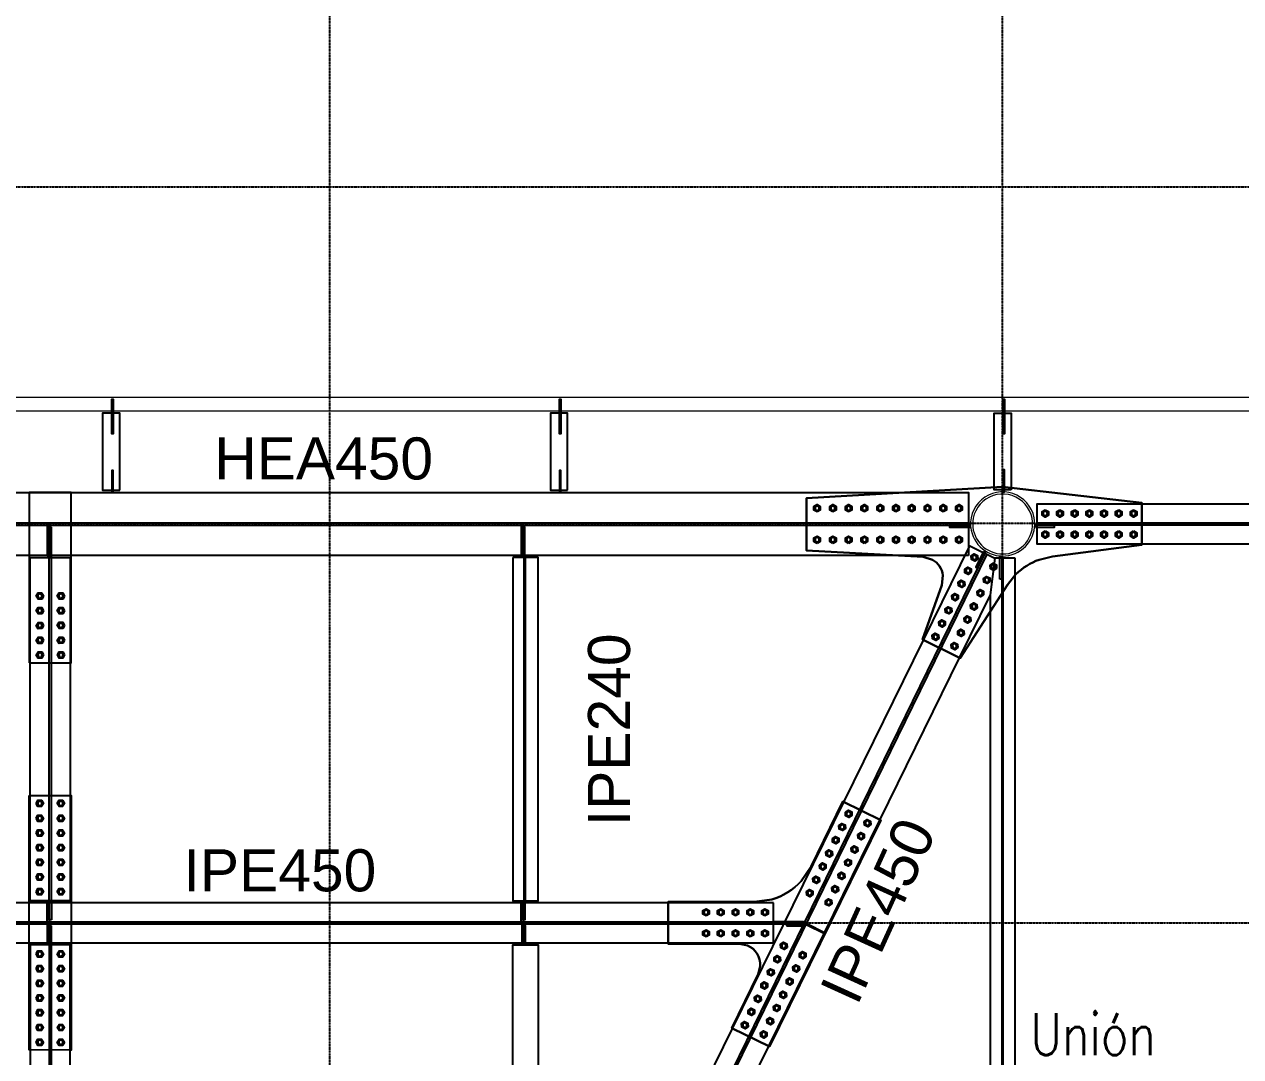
# Model space of a CAD drawing. Header units: millimetres. Extents: x -12345 to 95575, y -10691 to 31862.
# Drawn here: x 71847 to 77632, y 21364 to 26273 of the extents above; entities that cross this region are included whole.
import ezdxf
from ezdxf.enums import TextEntityAlignment as Align

# ---------------------------------------------------------------- set-up
doc = ezdxf.new("R2010")
doc.units = ezdxf.units.MM
doc.header["$LTSCALE"] = 0.9
doc.linetypes.add('DXK_LINE_DOT3', pattern=[5.9187, 2.979, -0.9799, 0.9799, -0.9799])
doc.layers.get('0').update_dxf_attribs({"color": 255})
for name, color, linetype, lineweight in [('0-1', 7, 'Continuous', 5), ('E_TEXTO', 3, 'Continuous', 9), ('TUBO-REDONDO', 1, 'Continuous', 9)]:
    doc.layers.add(name, color=color, linetype=linetype, lineweight=lineweight)
for name, color, linetype in [('HCB-EJES', 1, 'Continuous'), ('HCB_ALMA', 252, 'Continuous'), ('HCB_VIGAS', 4, 'Continuous'), ('UNIÒN', 6, 'Continuous')]:
    doc.layers.add(name, color=color, linetype=linetype)
doc.styles.add('CNI_COTAS', font='romans.shx', dxfattribs={"width": 0.8})
doc.styles.add('VERDANA', font='arial.ttf')

msp = doc.modelspace()

# ---------------------------------------------------------------- linework, layer by layer
at = {"color": 1, "linetype": 'Continuous'}
for centre, radius, start, end in [((75617.5, 23972), 11.5, 18, 198), ((75617.5, 23972), 11.5, 198, 18), ((75617.5, 23972), 10, 90, 270), ((75617.5, 23972), 10, 270, 90), ((75692.5, 23972), 11.5, 18, 198), ((75692.5, 23972), 11.5, 198, 18), ((75692.5, 23972), 10, 90, 270), ((75692.5, 23972), 10, 270, 90), ((75767.5, 23972), 11.5, 18, 198), ((75767.5, 23972), 11.5, 198, 18), ((75767.5, 23972), 10, 90, 270), ((75767.5, 23972), 10, 270, 90), ((75842.5, 23972), 11.5, 18, 198), ((75842.5, 23972), 11.5, 198, 18), ((75842.5, 23972), 10, 90, 270), ((75842.5, 23972), 10, 270, 90), ((75917.5, 23972), 11.5, 18, 198), ((75917.5, 23972), 11.5, 198, 18), ((75917.5, 23972), 10, 90, 270), ((75917.5, 23972), 10, 270, 90), ((75992.5, 23972), 11.5, 18, 198), ((75992.5, 23972), 11.5, 198, 18), ((75992.5, 23972), 10, 90, 270), ((75992.5, 23972), 10, 270, 90), ((76067.5, 23972), 11.5, 18, 198), ((76067.5, 23972), 11.5, 198, 18), ((76067.5, 23972), 10, 90, 270), ((76067.5, 23972), 10, 270, 90), ((76142.5, 23972), 11.5, 18, 198), ((76142.5, 23972), 11.5, 198, 18), ((76142.5, 23972), 10, 90, 270), ((76142.5, 23972), 10, 270, 90), ((76217.5, 23972), 11.5, 18, 198), ((76217.5, 23972), 11.5, 198, 18), ((76217.5, 23972), 10, 90, 270), ((76217.5, 23972), 10, 270, 90), ((76292.5, 23972), 11.5, 18, 198), ((76292.5, 23972), 11.5, 198, 18), ((76292.5, 23972), 10, 90, 270), ((76292.5, 23972), 10, 270, 90), ((76702.5, 23946.9), 11.5, 18, 198), ((76702.5, 23946.9), 10, 90, 270), ((76702.5, 23946.9), 10, 270, 90), ((76772.5, 23946.9), 11.5, 18, 198), ((76772.5, 23946.9), 10, 90, 270), ((76772.5, 23946.9), 10, 270, 90), ((76842.5, 23946.9), 11.5, 18, 198), ((76842.5, 23946.9), 10, 90, 270), ((76842.5, 23946.9), 10, 270, 90), ((76912.5, 23946.9), 11.5, 18, 198), ((76912.5, 23946.9), 10, 90, 270), ((76912.5, 23946.9), 10, 270, 90), ((76982.5, 23946.9), 11.5, 18, 198), ((76982.5, 23946.9), 10, 90, 270), ((76982.5, 23946.9), 10, 270, 90), ((77052.5, 23946.9), 11.5, 18, 198), ((77052.5, 23946.9), 10, 90, 270), ((77052.5, 23946.9), 10, 270, 90), ((77122.5, 23946.9), 11.5, 18, 198), ((77122.5, 23946.9), 10, 90, 270), ((77122.5, 23946.9), 10, 270, 90), ((76702.5, 23946.9), 11.5, 198, 18), ((76772.5, 23946.9), 11.5, 198, 18), ((76842.5, 23946.9), 11.5, 198, 18), ((76912.5, 23946.9), 11.5, 198, 18), ((76982.5, 23946.9), 11.5, 198, 18), ((77052.5, 23946.9), 11.5, 198, 18), ((77122.5, 23946.9), 11.5, 198, 18), ((76702.5, 23846.9), 11.5, 18, 198), ((76702.5, 23846.9), 11.5, 198, 18), ((76702.5, 23846.9), 10, 90, 270), ((76702.5, 23846.9), 10, 270, 90), ((76772.5, 23846.9), 11.5, 18, 198), ((76772.5, 23846.9), 11.5, 198, 18), ((76772.5, 23846.9), 10, 90, 270), ((76772.5, 23846.9), 10, 270, 90), ((76842.5, 23846.9), 11.5, 18, 198), ((76842.5, 23846.9), 11.5, 198, 18), ((76842.5, 23846.9), 10, 90, 270), ((76842.5, 23846.9), 10, 270, 90), ((76912.5, 23846.9), 11.5, 18, 198), ((76912.5, 23846.9), 11.5, 198, 18), ((76912.5, 23846.9), 10, 90, 270), ((76912.5, 23846.9), 10, 270, 90), ((76982.5, 23846.9), 11.5, 18, 198), ((76982.5, 23846.9), 11.5, 198, 18), ((76982.5, 23846.9), 10, 90, 270), ((76982.5, 23846.9), 10, 270, 90), ((77052.5, 23846.9), 11.5, 18, 198), ((77052.5, 23846.9), 11.5, 198, 18), ((77052.5, 23846.9), 10, 90, 270), ((77052.5, 23846.9), 10, 270, 90), ((77122.5, 23846.9), 11.5, 18, 198), ((77122.5, 23846.9), 11.5, 198, 18), ((77122.5, 23846.9), 10, 90, 270), ((77122.5, 23846.9), 10, 270, 90), ((75617.5, 23822), 11.5, 18, 198), ((75617.5, 23822), 11.5, 198, 18), ((75617.5, 23822), 10, 90, 270), ((75617.5, 23822), 10, 270, 90), ((75692.5, 23822), 11.5, 18, 198), ((75692.5, 23822), 11.5, 198, 18), ((75692.5, 23822), 10, 90, 270), ((75692.5, 23822), 10, 270, 90), ((75767.5, 23822), 11.5, 18, 198), ((75767.5, 23822), 11.5, 198, 18), ((75767.5, 23822), 10, 90, 270), ((75767.5, 23822), 10, 270, 90), ((75842.5, 23822), 11.5, 18, 198), ((75842.5, 23822), 11.5, 198, 18), ((75842.5, 23822), 10, 90, 270), ((75842.5, 23822), 10, 270, 90), ((75917.5, 23822), 11.5, 18, 198), ((75917.5, 23822), 11.5, 198, 18), ((75917.5, 23822), 10, 90, 270), ((75917.5, 23822), 10, 270, 90), ((75992.5, 23822), 11.5, 18, 198), ((75992.5, 23822), 11.5, 198, 18), ((75992.5, 23822), 10, 90, 270), ((75992.5, 23822), 10, 270, 90), ((76067.5, 23822), 11.5, 18, 198), ((76067.5, 23822), 11.5, 198, 18), ((76067.5, 23822), 10, 90, 270), ((76067.5, 23822), 10, 270, 90), ((76142.5, 23822), 11.5, 18, 198), ((76142.5, 23822), 11.5, 198, 18), ((76142.5, 23822), 10, 90, 270), ((76142.5, 23822), 10, 270, 90), ((76217.5, 23822), 11.5, 18, 198), ((76217.5, 23822), 11.5, 198, 18), ((76217.5, 23822), 10, 90, 270), ((76217.5, 23822), 10, 270, 90), ((76292.5, 23822), 11.5, 18, 198), ((76292.5, 23822), 11.5, 198, 18), ((76292.5, 23822), 10, 90, 270), ((76292.5, 23822), 10, 270, 90), ((76366, 23737.5), 11.5, 81.84703, 261.84703), ((76366, 23737.5), 10, 153.84703, 333.84703), ((76366, 23737.5), 10, 333.84703, 153.84703), ((76366, 23737.5), 11.5, 261.84703, 81.84703), ((76335.2, 23674.7), 11.5, 81.84703, 261.84703), ((76335.2, 23674.7), 10, 153.84703, 333.84703), ((76335.2, 23674.7), 10, 333.84703, 153.84703), ((76335.2, 23674.7), 11.5, 261.84703, 81.84703), ((76455.8, 23693.4), 11.5, 81.84703, 261.84703), ((76455.8, 23693.4), 10, 153.84703, 333.84703), ((76455.8, 23693.4), 10, 333.84703, 153.84703), ((76455.8, 23693.4), 11.5, 261.84703, 81.84703), ((76304.3, 23611.8), 11.5, 81.84703, 261.84703), ((76304.3, 23611.8), 10, 153.84703, 333.84703), ((76304.3, 23611.8), 10, 333.84703, 153.84703), ((76304.3, 23611.8), 11.5, 261.84703, 81.84703), ((76424.9, 23630.6), 11.5, 81.84703, 261.84703), ((76424.9, 23630.6), 10, 153.84703, 333.84703), ((76424.9, 23630.6), 10, 333.84703, 153.84703), ((76424.9, 23630.6), 11.5, 261.84703, 81.84703), ((71920.5, 23554.1), 11.5, 108.10235, 288.10235), ((71920.5, 23554.1), 10, 0.10235, 180.10235), ((71920.5, 23554.1), 10, 180.10235, 0.10235), ((71920.5, 23554.1), 11.5, 288.10235, 108.10235), ((72020.5, 23554.2), 11.5, 108.10235, 288.10235), ((72020.5, 23554.2), 10, 0.10235, 180.10235), ((72020.5, 23554.2), 10, 180.10235, 0.10235), ((72020.5, 23554.2), 11.5, 288.10235, 108.10235), ((76273.5, 23549), 11.5, 81.84703, 261.84703), ((76273.5, 23549), 10, 153.84703, 333.84703), ((76273.5, 23549), 10, 333.84703, 153.84703), ((76273.5, 23549), 11.5, 261.84703, 81.84703), ((76394.1, 23567.8), 11.5, 81.84703, 261.84703), ((76394.1, 23567.8), 10, 153.84703, 333.84703), ((76394.1, 23567.8), 10, 333.84703, 153.84703), ((76394.1, 23567.8), 11.5, 261.84703, 81.84703), ((71920.6, 23484.1), 11.5, 108.10235, 288.10235), ((71920.6, 23484.1), 10, 0.10235, 180.10235), ((71920.6, 23484.1), 11.5, 288.10235, 108.10235), ((72020.6, 23484.2), 11.5, 108.10235, 288.10235), ((72020.6, 23484.2), 10, 0.10235, 180.10235), ((72020.6, 23484.2), 11.5, 288.10235, 108.10235), ((76242.6, 23486.2), 11.5, 81.84703, 261.84703), ((76242.6, 23486.2), 10, 153.84703, 333.84703), ((76242.6, 23486.2), 10, 333.84703, 153.84703), ((76242.6, 23486.2), 11.5, 261.84703, 81.84703), ((76363.2, 23504.9), 11.5, 81.84703, 261.84703), ((76363.2, 23504.9), 10, 153.84703, 333.84703), ((76363.2, 23504.9), 10, 333.84703, 153.84703), ((76363.2, 23504.9), 11.5, 261.84703, 81.84703), ((71920.6, 23484.1), 10, 180.10235, 0.10235), ((72020.6, 23484.2), 10, 180.10235, 0.10235), ((76211.7, 23423.3), 11.5, 81.84703, 261.84703), ((76211.7, 23423.3), 10, 333.84703, 153.84703), ((76211.7, 23423.3), 11.5, 261.84703, 81.84703), ((76332.4, 23442.1), 11.5, 81.84703, 261.84703), ((76332.4, 23442.1), 10, 153.84703, 333.84703), ((76332.4, 23442.1), 10, 333.84703, 153.84703), ((76332.4, 23442.1), 11.5, 261.84703, 81.84703), ((71920.7, 23414.1), 11.5, 108.10235, 288.10235), ((71920.7, 23414.1), 10, 0.10235, 180.10235), ((71920.7, 23414.1), 10, 180.10235, 0.10235), ((71920.7, 23414.1), 11.5, 288.10235, 108.10235), ((72020.7, 23414.2), 11.5, 108.10235, 288.10235), ((72020.7, 23414.2), 10, 0.10235, 180.10235), ((72020.7, 23414.2), 10, 180.10235, 0.10235), ((72020.7, 23414.2), 11.5, 288.10235, 108.10235), ((76211.7, 23423.3), 10, 153.84703, 333.84703), ((76301.5, 23379.3), 11.5, 81.84703, 261.84703), ((76301.5, 23379.3), 10, 153.84703, 333.84703), ((76301.5, 23379.3), 10, 333.84703, 153.84703), ((76301.5, 23379.3), 11.5, 261.84703, 81.84703), ((71920.9, 23344.1), 11.5, 108.10235, 288.10235), ((71920.9, 23344.1), 10, 0.10235, 180.10235), ((71920.9, 23344.1), 10, 180.10235, 0.10235), ((71920.9, 23344.1), 11.5, 288.10235, 108.10235), ((72020.9, 23344.2), 11.5, 108.10235, 288.10235), ((72020.9, 23344.2), 10, 0.10235, 180.10235), ((72020.9, 23344.2), 10, 180.10235, 0.10235), ((72020.9, 23344.2), 11.5, 288.10235, 108.10235), ((76180.9, 23360.5), 11.5, 81.84703, 261.84703), ((76180.9, 23360.5), 10, 153.84703, 333.84703), ((76180.9, 23360.5), 10, 333.84703, 153.84703), ((76180.9, 23360.5), 11.5, 261.84703, 81.84703), ((76270.7, 23316.4), 11.5, 81.84703, 261.84703), ((76270.7, 23316.4), 10, 153.84703, 333.84703), ((76270.7, 23316.4), 10, 333.84703, 153.84703), ((76270.7, 23316.4), 11.5, 261.84703, 81.84703), ((71921, 23274.1), 11.5, 108.10235, 288.10235), ((71921, 23274.1), 10, 0.10235, 180.10235), ((71921, 23274.1), 10, 180.10235, 0.10235), ((71921, 23274.1), 11.5, 288.10235, 108.10235), ((72021, 23274.2), 11.5, 108.10235, 288.10235), ((72021, 23274.2), 10, 0.10235, 180.10235), ((72021, 23274.2), 10, 180.10235, 0.10235), ((72021, 23274.2), 11.5, 288.10235, 108.10235), ((71920.2, 22567.7), 11.5, 108, 288), ((71920.2, 22567.7), 10, 0, 180), ((71920.2, 22567.7), 10, 180, 0), ((71920.2, 22567.7), 11.5, 288, 108), ((72020.2, 22567.7), 11.5, 108, 288), ((72020.2, 22567.7), 10, 0, 180), ((72020.2, 22567.7), 10, 180, 0), ((72020.2, 22567.7), 11.5, 288, 108), ((71920.2, 22497.7), 11.5, 108, 288), ((71920.2, 22497.7), 10, 0, 180), ((71920.2, 22497.7), 11.5, 288, 108), ((72020.2, 22497.7), 11.5, 108, 288), ((72020.2, 22497.7), 10, 0, 180), ((72020.2, 22497.7), 11.5, 288, 108), ((75767.5, 22518.7), 11.5, 81.84596, 261.84596), ((75767.5, 22518.7), 10, 153.84596, 333.84596), ((75767.5, 22518.7), 10, 333.84596, 153.84596), ((75767.5, 22518.7), 11.5, 261.84596, 81.84596), ((71920.2, 22497.7), 10, 180, 0), ((72020.2, 22497.7), 10, 180, 0), ((75736.6, 22455.8), 11.5, 81.84596, 261.84596), ((75736.6, 22455.8), 10, 153.84596, 333.84596), ((75736.6, 22455.8), 10, 333.84596, 153.84596), ((75736.6, 22455.8), 11.5, 261.84596, 81.84596), ((75857.3, 22474.6), 11.5, 81.84596, 261.84596), ((75857.3, 22474.6), 10, 153.84596, 333.84596), ((75857.3, 22474.6), 10, 333.84596, 153.84596), ((75857.3, 22474.6), 11.5, 261.84596, 81.84596), ((71920.2, 22427.7), 11.5, 108, 288), ((71920.2, 22427.7), 10, 0, 180), ((71920.2, 22427.7), 10, 180, 0), ((71920.2, 22427.7), 11.5, 288, 108), ((72020.2, 22427.7), 11.5, 108, 288), ((72020.2, 22427.7), 10, 0, 180), ((72020.2, 22427.7), 10, 180, 0), ((72020.2, 22427.7), 11.5, 288, 108), ((75705.8, 22393), 11.5, 81.84596, 261.84596), ((75705.8, 22393), 10, 153.84596, 333.84596), ((75705.8, 22393), 10, 333.84596, 153.84596), ((75705.8, 22393), 11.5, 261.84596, 81.84596), ((75826.4, 22411.8), 11.5, 81.84596, 261.84596), ((75826.4, 22411.8), 10, 153.84596, 333.84596), ((75826.4, 22411.8), 10, 333.84596, 153.84596), ((75826.4, 22411.8), 11.5, 261.84596, 81.84596), ((71920.2, 22357.7), 11.5, 108, 288), ((71920.2, 22357.7), 10, 0, 180), ((71920.2, 22357.7), 10, 180, 0), ((71920.2, 22357.7), 11.5, 288, 108), ((72020.2, 22357.7), 11.5, 108, 288), ((72020.2, 22357.7), 10, 0, 180), ((72020.2, 22357.7), 10, 180, 0), ((72020.2, 22357.7), 11.5, 288, 108), ((75674.9, 22330.2), 11.5, 81.84596, 261.84596), ((75674.9, 22330.2), 10, 153.84596, 333.84596), ((75674.9, 22330.2), 10, 333.84596, 153.84596), ((75674.9, 22330.2), 11.5, 261.84596, 81.84596), ((75795.5, 22348.9), 11.5, 81.84596, 261.84596), ((75795.5, 22348.9), 10, 153.84596, 333.84596), ((75795.5, 22348.9), 10, 333.84596, 153.84596), ((75795.5, 22348.9), 11.5, 261.84596, 81.84596), ((71920.2, 22287.7), 11.5, 108, 288), ((71920.2, 22287.7), 10, 0, 180), ((71920.2, 22287.7), 10, 180, 0), ((71920.2, 22287.7), 11.5, 288, 108), ((72020.2, 22287.7), 11.5, 108, 288), ((72020.2, 22287.7), 10, 0, 180), ((72020.2, 22287.7), 10, 180, 0), ((72020.2, 22287.7), 11.5, 288, 108), ((75644.1, 22267.3), 11.5, 81.84596, 261.84596), ((75644.1, 22267.3), 10, 333.84596, 153.84596), ((75644.1, 22267.3), 11.5, 261.84596, 81.84596), ((75764.7, 22286.1), 11.5, 81.84596, 261.84596), ((75764.7, 22286.1), 10, 153.84596, 333.84596), ((75764.7, 22286.1), 10, 333.84596, 153.84596), ((75764.7, 22286.1), 11.5, 261.84596, 81.84596), ((71920.2, 22217.7), 11.5, 108, 288), ((71920.2, 22217.7), 10, 0, 180), ((71920.2, 22217.7), 10, 180, 0), ((71920.2, 22217.7), 11.5, 288, 108), ((72020.2, 22217.7), 11.5, 108, 288), ((72020.2, 22217.7), 10, 0, 180), ((72020.2, 22217.7), 10, 180, 0), ((72020.2, 22217.7), 11.5, 288, 108), ((75613.2, 22204.5), 11.5, 81.84596, 261.84596), ((75644.1, 22267.3), 10, 153.84596, 333.84596), ((75733.8, 22223.3), 11.5, 81.84596, 261.84596), ((75733.8, 22223.3), 10, 153.84596, 333.84596), ((75733.8, 22223.3), 10, 333.84596, 153.84596), ((75733.8, 22223.3), 11.5, 261.84596, 81.84596), ((71920.2, 22147.7), 11.5, 108, 288), ((71920.2, 22147.7), 11.5, 288, 108), ((72020.2, 22147.7), 11.5, 108, 288), ((72020.2, 22147.7), 11.5, 288, 108), ((75613.2, 22204.5), 10, 153.84596, 333.84596), ((75613.2, 22204.5), 10, 333.84596, 153.84596), ((75613.2, 22204.5), 11.5, 261.84596, 81.84596), ((75703, 22160.4), 11.5, 81.84596, 261.84596), ((75703, 22160.4), 10, 153.84596, 333.84596), ((75703, 22160.4), 10, 333.84596, 153.84596), ((75703, 22160.4), 11.5, 261.84596, 81.84596), ((71920.2, 22147.7), 10, 0, 180), ((71920.2, 22147.7), 10, 180, 0), ((72020.2, 22147.7), 10, 0, 180), ((72020.2, 22147.7), 10, 180, 0), ((75582.4, 22141.7), 11.5, 81.84596, 261.84596), ((75582.4, 22141.7), 10, 153.84596, 333.84596), ((75582.4, 22141.7), 10, 333.84596, 153.84596), ((75582.4, 22141.7), 11.5, 261.84596, 81.84596), ((75672.1, 22097.6), 11.5, 81.84596, 261.84596), ((75672.1, 22097.6), 10, 153.84596, 333.84596), ((75672.1, 22097.6), 10, 333.84596, 153.84596), ((75672.1, 22097.6), 11.5, 261.84596, 81.84596), ((75089.3, 22050), 11.5, 18, 198), ((75089.3, 22050), 11.5, 198, 18), ((75089.3, 22050), 10, 90, 270), ((75089.3, 22050), 10, 270, 90), ((75159.3, 22050), 11.5, 18, 198), ((75159.3, 22050), 11.5, 198, 18), ((75159.3, 22050), 10, 90, 270), ((75159.3, 22050), 10, 270, 90), ((75229.3, 22050), 11.5, 18, 198), ((75229.3, 22050), 11.5, 198, 18), ((75229.3, 22050), 10, 90, 270), ((75229.3, 22050), 10, 270, 90), ((75299.3, 22050), 11.5, 18, 198), ((75299.3, 22050), 11.5, 198, 18), ((75299.3, 22050), 10, 90, 270), ((75299.3, 22050), 10, 270, 90), ((75369.3, 22050), 11.5, 18, 198), ((75369.3, 22050), 11.5, 198, 18), ((75369.3, 22050), 10, 90, 270), ((75369.3, 22050), 10, 270, 90), ((75089.3, 21950), 11.5, 18, 198), ((75089.3, 21950), 11.5, 198, 18), ((75089.3, 21950), 10, 90, 270), ((75089.3, 21950), 10, 270, 90), ((75159.3, 21950), 11.5, 18, 198), ((75159.3, 21950), 11.5, 198, 18), ((75159.3, 21950), 10, 90, 270), ((75159.3, 21950), 10, 270, 90), ((75229.3, 21950), 11.5, 18, 198), ((75229.3, 21950), 11.5, 198, 18), ((75229.3, 21950), 10, 90, 270), ((75229.3, 21950), 10, 270, 90), ((75299.3, 21950), 11.5, 18, 198), ((75299.3, 21950), 11.5, 198, 18), ((75299.3, 21950), 10, 90, 270), ((75299.3, 21950), 10, 270, 90), ((75369.3, 21950), 11.5, 18, 198), ((75369.3, 21950), 11.5, 198, 18), ((75369.3, 21950), 10, 90, 270), ((75369.3, 21950), 10, 270, 90), ((75458.9, 21890.3), 11.5, 81.84596, 261.84596), ((75458.9, 21890.3), 10, 153.84596, 333.84596), ((75458.9, 21890.3), 10, 333.84596, 153.84596), ((75458.9, 21890.3), 11.5, 261.84596, 81.84596), ((71920.2, 21852.3), 11.5, 108, 288), ((71920.2, 21852.3), 10, 0, 180), ((71920.2, 21852.3), 10, 180, 0), ((71920.2, 21852.3), 11.5, 288, 108), ((72020.2, 21852.3), 11.5, 108, 288), ((72020.2, 21852.3), 10, 0, 180), ((72020.2, 21852.3), 10, 180, 0), ((72020.2, 21852.3), 11.5, 288, 108), ((75428.1, 21827.5), 11.5, 81.84596, 261.84596), ((75428.1, 21827.5), 10, 153.84596, 333.84596), ((75428.1, 21827.5), 10, 333.84596, 153.84596), ((75428.1, 21827.5), 11.5, 261.84596, 81.84596), ((75548.7, 21846.3), 11.5, 81.84596, 261.84596), ((75548.7, 21846.3), 10, 153.84596, 333.84596), ((75548.7, 21846.3), 10, 333.84596, 153.84596), ((75548.7, 21846.3), 11.5, 261.84596, 81.84596), ((71920.2, 21782.3), 11.5, 108, 288), ((71920.2, 21782.3), 10, 0, 180), ((71920.2, 21782.3), 10, 180, 0), ((71920.2, 21782.3), 11.5, 288, 108), ((72020.2, 21782.3), 11.5, 108, 288), ((72020.2, 21782.3), 10, 0, 180), ((72020.2, 21782.3), 10, 180, 0), ((72020.2, 21782.3), 11.5, 288, 108), ((75397.2, 21764.7), 11.5, 81.84596, 261.84596), ((75397.2, 21764.7), 10, 153.84596, 333.84596), ((75397.2, 21764.7), 10, 333.84596, 153.84596), ((75397.2, 21764.7), 11.5, 261.84596, 81.84596), ((75517.9, 21783.4), 11.5, 81.84596, 261.84596), ((75517.9, 21783.4), 10, 153.84596, 333.84596), ((75517.9, 21783.4), 10, 333.84596, 153.84596), ((75517.9, 21783.4), 11.5, 261.84596, 81.84596), ((71920.2, 21712.3), 11.5, 108, 288), ((71920.2, 21712.3), 10, 0, 180), ((71920.2, 21712.3), 10, 180, 0), ((71920.2, 21712.3), 11.5, 288, 108), ((72020.2, 21712.3), 11.5, 108, 288), ((72020.2, 21712.3), 10, 0, 180), ((72020.2, 21712.3), 10, 180, 0), ((72020.2, 21712.3), 11.5, 288, 108), ((75366.4, 21701.8), 11.5, 81.84596, 261.84596), ((75366.4, 21701.8), 10, 153.84596, 333.84596), ((75366.4, 21701.8), 10, 333.84596, 153.84596), ((75366.4, 21701.8), 11.5, 261.84596, 81.84596), ((75487, 21720.6), 11.5, 81.84596, 261.84596), ((75487, 21720.6), 10, 153.84596, 333.84596), ((75487, 21720.6), 10, 333.84596, 153.84596), ((75487, 21720.6), 11.5, 261.84596, 81.84596), ((71920.2, 21642.3), 11.5, 108, 288), ((71920.2, 21642.3), 10, 0, 180), ((71920.2, 21642.3), 10, 180, 0), ((71920.2, 21642.3), 11.5, 288, 108), ((72020.2, 21642.3), 11.5, 108, 288), ((72020.2, 21642.3), 10, 0, 180), ((72020.2, 21642.3), 10, 180, 0), ((72020.2, 21642.3), 11.5, 288, 108), ((75335.5, 21639), 11.5, 81.84596, 261.84596), ((75335.5, 21639), 10, 153.84596, 333.84596), ((75335.5, 21639), 10, 333.84596, 153.84596), ((75335.5, 21639), 11.5, 261.84596, 81.84596), ((75456.1, 21657.8), 11.5, 81.84596, 261.84596), ((75456.1, 21657.8), 10, 153.84596, 333.84596), ((75456.1, 21657.8), 10, 333.84596, 153.84596), ((75456.1, 21657.8), 11.5, 261.84596, 81.84596), ((71920.2, 21572.3), 11.5, 108, 288), ((71920.2, 21572.3), 10, 0, 180), ((71920.2, 21572.3), 11.5, 288, 108), ((72020.2, 21572.3), 11.5, 108, 288), ((72020.2, 21572.3), 10, 0, 180), ((72020.2, 21572.3), 11.5, 288, 108), ((75304.7, 21576.2), 11.5, 81.84596, 261.84596), ((75304.7, 21576.2), 10, 153.84596, 333.84596), ((75304.7, 21576.2), 10, 333.84596, 153.84596), ((75304.7, 21576.2), 11.5, 261.84596, 81.84596), ((75425.3, 21594.9), 11.5, 81.84596, 261.84596), ((75425.3, 21594.9), 10, 153.84596, 333.84596), ((75425.3, 21594.9), 10, 333.84596, 153.84596), ((75425.3, 21594.9), 11.5, 261.84596, 81.84596), ((71920.2, 21572.3), 10, 180, 0), ((72020.2, 21572.3), 10, 180, 0), ((75273.8, 21513.4), 11.5, 81.84596, 261.84596), ((75273.8, 21513.4), 10, 333.84596, 153.84596), ((75273.8, 21513.4), 11.5, 261.84596, 81.84596), ((75394.4, 21532.1), 11.5, 81.84596, 261.84596), ((75394.4, 21532.1), 10, 153.84596, 333.84596), ((75394.4, 21532.1), 10, 333.84596, 153.84596), ((75394.4, 21532.1), 11.5, 261.84596, 81.84596), ((71920.2, 21502.3), 11.5, 108, 288), ((71920.2, 21502.3), 10, 0, 180), ((71920.2, 21502.3), 10, 180, 0), ((71920.2, 21502.3), 11.5, 288, 108), ((72020.2, 21502.3), 11.5, 108, 288), ((72020.2, 21502.3), 10, 0, 180), ((72020.2, 21502.3), 10, 180, 0), ((72020.2, 21502.3), 11.5, 288, 108), ((75273.8, 21513.4), 10, 153.84596, 333.84596), ((75363.6, 21469.3), 11.5, 81.84596, 261.84596), ((75363.6, 21469.3), 10, 153.84596, 333.84596), ((75363.6, 21469.3), 10, 333.84596, 153.84596), ((75363.6, 21469.3), 11.5, 261.84596, 81.84596), ((71920.2, 21432.3), 11.5, 108, 288), ((71920.2, 21432.3), 10, 0, 180), ((71920.2, 21432.3), 10, 180, 0), ((71920.2, 21432.3), 11.5, 288, 108), ((72020.2, 21432.3), 11.5, 108, 288), ((72020.2, 21432.3), 10, 0, 180), ((72020.2, 21432.3), 10, 180, 0), ((72020.2, 21432.3), 11.5, 288, 108)]:
    msp.add_arc(centre, radius, start, end, dxfattribs=at)
at = {"layer": '0-1', "color": 8}
for p, q in [((82495, 24498.6), (70505, 24498.6)), ((82495, 24433.6), (70505, 24433.6))]:
    msp.add_line(p, q, dxfattribs=at)
at = {"layer": 'HCB-EJES', "linetype": 'DXK_LINE_DOT3'}
for p, q in [((73300, -3906.8), (73300, 29407)), ((76500, -3906.8), (76500, 29407)), ((-10844.5, 25500), (94075, 25500)), ((-6888.4, 23900.1), (90118.8, 23900.1)), ((-6888.4, 22000), (90118.8, 22000))]:
    msp.add_line(p, q, dxfattribs=at)
at = {"layer": 'HCB_ALMA'}
for p, q in [((68146.4, 23902.6), (76337.5, 23902.6)), ((76661.5, 23901.6), (84774.1, 23901.6)), ((68146.4, 23891.1), (76337.5, 23891.1)), ((76661.5, 23892.2), (84774.1, 23892.2)), ((71965.2, 22105), (71965.2, 23736.9)), ((71975.2, 22105), (71975.2, 23736.9)), ((76415.8, 23757.5), (73389.2, 17573.4)), ((76424.3, 23753.4), (73398.1, 17569)), ((74223.6, 22095), (74223.6, 23734.1)), ((74229.8, 22095), (74229.8, 23734.1)), ((76496.9, 17540.1), (76496.9, 23734.4)), ((76503.1, 17540.1), (76503.1, 23734.4)), ((68161.5, 22004.7), (75458, 22004.6)), ((68161.5, 21995.3), (75458, 21995.3)), ((71965.8, 17540.2), (71965.8, 21892.2)), ((71975.2, 17540.2), (71975.2, 21892.2))]:
    msp.add_line(p, q, dxfattribs=at)
at = {"layer": 'HCB_VIGAS'}
for p, q in [((72262.5, 24481.1), (72268.5, 24481.1)), ((74392.5, 24481.1), (74398.5, 24481.1)), ((76502.5, 24481.1), (76508.5, 24481.1)), ((72262.5, 24433.6), (72268.5, 24433.6)), ((72262.5, 24421.1), (72268.5, 24421.1)), ((74392.5, 24433.6), (74398.5, 24433.6)), ((74392.5, 24421.1), (74398.5, 24421.1)), ((76502.5, 24433.6), (76508.5, 24433.6)), ((76502.5, 24421.1), (76508.5, 24421.1)), ((72262.5, 24341.1), (72268.5, 24341.1)), ((74392.5, 24341.1), (74398.5, 24341.1)), ((76502.5, 24341.1), (76508.5, 24341.1)), ((72262.5, 24066.9), (72268.5, 24066.9)), ((74392.5, 24066.9), (74398.5, 24066.9)), ((75652.1, 21954.8), (75649.5, 21949.4))]:
    msp.add_line(p, q, dxfattribs=at)
for points in [[(72262.5, 24433.6), (72262.5, 24491.1), (72268.5, 24491.1), (72268.5, 24433.6), (72268.5, 24423.6), (72268.5, 24326.1), (72262.5, 24326.1), (72262.5, 24423.6)], [(74392.5, 24433.6), (74392.5, 24491.1), (74398.5, 24491.1), (74398.5, 24433.6), (74398.5, 24423.6), (74398.5, 24326.1), (74392.5, 24326.1), (74392.5, 24423.6)], [(76502.5, 24433.6), (76502.5, 24491.1), (76508.5, 24491.1), (76508.5, 24433.6), (76508.5, 24423.6), (76508.5, 24326.1), (76502.5, 24326.1), (76502.5, 24423.6)], [(72301, 24057), (72301, 24423.6), (72219, 24423.6), (72219, 24057)], [(74431, 24057), (74431, 24423.6), (74349, 24423.6), (74349, 24057)], [(76541, 24059.4), (76459, 24059.4), (76459, 24071.9), (76459, 24423.6), (76541, 24423.6), (76541, 24069.5)], [(76502.5, 24154.4), (76502.5, 24054.2), (76502.5, 24049.4), (76508.5, 24049.4), (76508.5, 24053.6), (76508.5, 24154.4)], [(76337.5, 23747), (75992.4, 23747), (72070.2, 23747), (71870.2, 23747), (68304.9, 23746.9), (68160, 23746.9), (68160, 24046.9), (68304.9, 24046.9), (72004.7, 24047), (72070.2, 24047), (76030, 24047), (76337.5, 24047)], [(71870.2, 23236.5), (72070.2, 23236.9), (72070.2, 24047.1), (71870.2, 24046.7)], [(75617.5, 23954.7), (75602.5, 23963.4), (75602.5, 23980.7), (75617.5, 23989.4), (75632.5, 23980.7), (75632.5, 23963.4)], [(75692.5, 23954.7), (75677.5, 23963.4), (75677.5, 23980.7), (75692.5, 23989.4), (75707.5, 23980.7), (75707.5, 23963.4)], [(75767.5, 23954.7), (75752.5, 23963.4), (75752.5, 23980.7), (75767.5, 23989.4), (75782.5, 23980.7), (75782.5, 23963.4)], [(75842.5, 23954.7), (75827.5, 23963.4), (75827.5, 23980.7), (75842.5, 23989.4), (75857.5, 23980.7), (75857.5, 23963.4)], [(75917.5, 23954.7), (75902.5, 23963.4), (75902.5, 23980.7), (75917.5, 23989.4), (75932.5, 23980.7), (75932.5, 23963.4)], [(75992.5, 23954.7), (75977.5, 23963.4), (75977.5, 23980.7), (75992.5, 23989.4), (76007.5, 23980.7), (76007.5, 23963.4)], [(76067.5, 23954.7), (76052.5, 23963.4), (76052.5, 23980.7), (76067.5, 23989.4), (76082.5, 23980.7), (76082.5, 23963.4)], [(76142.5, 23954.7), (76127.5, 23963.4), (76127.5, 23980.7), (76142.5, 23989.4), (76157.5, 23980.7), (76157.5, 23963.4)], [(76217.5, 23954.7), (76202.5, 23963.4), (76202.5, 23980.7), (76217.5, 23989.4), (76232.5, 23980.7), (76232.5, 23963.4)], [(76292.5, 23954.7), (76277.5, 23963.4), (76277.5, 23980.7), (76292.5, 23989.4), (76307.5, 23980.7), (76307.5, 23963.4)], [(77162.5, 23991.9), (76662.5, 23991.9), (76662.5, 23801.9), (77162.5, 23801.9), (84277, 23801.9), (84777.1, 23801.9), (84777.1, 23991.9), (84277, 23991.9)], [(76702.5, 23964.2), (76717.5, 23955.5), (76717.5, 23938.2), (76702.5, 23929.6), (76687.5, 23938.2), (76687.5, 23955.5)], [(76772.5, 23964.2), (76787.5, 23955.5), (76787.5, 23938.2), (76772.5, 23929.6), (76757.5, 23938.2), (76757.5, 23955.5)], [(76842.5, 23964.2), (76857.5, 23955.5), (76857.5, 23938.2), (76842.5, 23929.6), (76827.5, 23938.2), (76827.5, 23955.5)], [(76912.5, 23964.2), (76927.5, 23955.5), (76927.5, 23938.2), (76912.5, 23929.6), (76897.5, 23938.2), (76897.5, 23955.5)], [(76982.5, 23964.2), (76997.5, 23955.5), (76997.5, 23938.2), (76982.5, 23929.6), (76967.5, 23938.2), (76967.5, 23955.5)], [(77052.5, 23964.2), (77067.5, 23955.5), (77067.5, 23938.2), (77052.5, 23929.6), (77037.5, 23938.2), (77037.5, 23955.5)], [(77122.5, 23964.2), (77137.5, 23955.5), (77137.5, 23938.2), (77122.5, 23929.6), (77107.5, 23938.2), (77107.5, 23955.5)], [(71965.2, 23891.1), (71955.8, 23891.1), (71955.8, 23746.9), (71965.2, 23746.9)], [(71975.2, 23881.1), (71965.2, 23881.1), (71965.2, 23736.9), (71975.2, 23736.9)], [(74210.3, 23747), (74220.3, 23747), (74220.3, 23891.2), (74210.3, 23891.2)], [(74220.3, 23737), (74227.4, 23737), (74227.4, 23881.2), (74220.3, 23881.2)], [(75617.5, 23804.7), (75602.5, 23813.4), (75602.5, 23830.7), (75617.5, 23839.4), (75632.5, 23830.7), (75632.5, 23813.4)], [(75692.5, 23804.7), (75677.5, 23813.4), (75677.5, 23830.7), (75692.5, 23839.4), (75707.5, 23830.7), (75707.5, 23813.4)], [(75767.5, 23804.7), (75752.5, 23813.4), (75752.5, 23830.7), (75767.5, 23839.4), (75782.5, 23830.7), (75782.5, 23813.4)], [(75842.5, 23804.7), (75827.5, 23813.4), (75827.5, 23830.7), (75842.5, 23839.4), (75857.5, 23830.7), (75857.5, 23813.4)], [(75917.5, 23804.7), (75902.5, 23813.4), (75902.5, 23830.7), (75917.5, 23839.4), (75932.5, 23830.7), (75932.5, 23813.4)], [(75992.5, 23804.7), (75977.5, 23813.4), (75977.5, 23830.7), (75992.5, 23839.4), (76007.5, 23830.7), (76007.5, 23813.4)], [(76067.5, 23804.7), (76052.5, 23813.4), (76052.5, 23830.7), (76067.5, 23839.4), (76082.5, 23830.7), (76082.5, 23813.4)], [(76142.5, 23804.7), (76127.5, 23813.4), (76127.5, 23830.7), (76142.5, 23839.4), (76157.5, 23830.7), (76157.5, 23813.4)], [(76217.5, 23804.7), (76202.5, 23813.4), (76202.5, 23830.7), (76217.5, 23839.4), (76232.5, 23830.7), (76232.5, 23813.4)], [(76347.5, 23891.1), (76344.1, 23891.1), (76247.5, 23891.1), (76247.5, 23881.1), (76343.1, 23881.1), (76347.5, 23881.1)], [(76292.5, 23804.7), (76277.5, 23813.4), (76277.5, 23830.7), (76292.5, 23839.4), (76307.5, 23830.7), (76307.5, 23813.4)], [(76656.8, 23882.2), (76661.3, 23882.2), (76746.8, 23882.2), (76746.8, 23892.2), (76660.3, 23892.2), (76656.8, 23892.2)], [(76702.5, 23864.2), (76717.5, 23855.5), (76717.5, 23838.2), (76702.5, 23829.6), (76687.5, 23838.2), (76687.5, 23855.5)], [(76772.5, 23864.2), (76787.5, 23855.5), (76787.5, 23838.2), (76772.5, 23829.6), (76757.5, 23838.2), (76757.5, 23855.5)], [(76842.5, 23864.2), (76857.5, 23855.5), (76857.5, 23838.2), (76842.5, 23829.6), (76827.5, 23838.2), (76827.5, 23855.5)], [(76912.5, 23864.2), (76927.5, 23855.5), (76927.5, 23838.2), (76912.5, 23829.6), (76897.5, 23838.2), (76897.5, 23855.5)], [(76982.5, 23864.2), (76997.5, 23855.5), (76997.5, 23838.2), (76982.5, 23829.6), (76967.5, 23838.2), (76967.5, 23855.5)], [(77052.5, 23864.2), (77067.5, 23855.5), (77067.5, 23838.2), (77052.5, 23829.6), (77037.5, 23838.2), (77037.5, 23855.5)], [(77122.5, 23864.2), (77137.5, 23855.5), (77137.5, 23838.2), (77122.5, 23829.6), (77107.5, 23838.2), (77107.5, 23855.5)], [(76440, 23559.2), (76293.6, 23261), (75915.3, 22490.7), (75386.3, 21413.5), (73703.6, 17986.8), (73478.9, 17529.3), (73308.4, 17613.1), (73533.1, 18070.6), (75215.8, 21497.3), (75744.7, 22574.4), (76123, 23344.7), (76343.3, 23793.2), (76463, 23734.4)], [(71875.2, 23736.9), (72065.2, 23736.9), (72065.2, 23236.9), (72065.2, 22605), (72065.2, 22105), (71875.2, 22105), (71875.2, 22605.3), (71875.2, 23236.5)], [(74170.3, 23737), (74170.3, 22105), (74290.3, 22105), (74290.3, 23737)], [(76381.6, 23729.9), (76367.2, 23720.2), (76351.6, 23727.9), (76350.5, 23745.1), (76364.9, 23754.8), (76380.4, 23747.1)], [(76409.1, 23766.8), (76372.2, 23691.5), (76381.1, 23687.1), (76418.1, 23762.4)], [(76560, 23734.4), (76463, 23734.4), (76440, 23559.2), (76440, 23479.2), (76440, 17540.1), (76560, 17540.1), (76560, 23653.6)], [(76486.9, 23634.4), (76486.9, 23740.7), (76486.9, 23744.4), (76496.9, 23744.4), (76496.9, 23739.7), (76496.9, 23634.4)], [(76350.7, 23667), (76336.3, 23657.4), (76320.8, 23665), (76319.6, 23682.3), (76334, 23691.9), (76349.5, 23684.3)], [(76471.3, 23685.8), (76456.9, 23676.1), (76441.4, 23683.8), (76440.2, 23701.1), (76454.6, 23710.7), (76470.2, 23703.1)], [(76319.9, 23604.2), (76305.5, 23594.6), (76289.9, 23602.2), (76288.8, 23619.5), (76303.1, 23629.1), (76318.7, 23621.5)], [(76440.5, 23623), (76426.1, 23613.3), (76410.5, 23620.9), (76409.4, 23638.2), (76423.8, 23647.9), (76439.3, 23640.2)], [(71937.8, 23554.1), (71929.2, 23539.1), (71911.8, 23539), (71903.2, 23554), (71911.8, 23569), (71929.1, 23569.1)], [(72037.8, 23554.3), (72029.2, 23539.3), (72011.8, 23539.2), (72003.2, 23554.2), (72011.8, 23569.2), (72029.1, 23569.3)], [(76289, 23541.4), (76274.6, 23531.7), (76259.1, 23539.4), (76257.9, 23556.6), (76272.3, 23566.3), (76287.8, 23558.6)], [(76409.6, 23560.1), (76395.2, 23550.5), (76379.7, 23558.1), (76378.5, 23575.4), (76392.9, 23585), (76408.5, 23577.4)], [(71937.9, 23484.1), (71929.3, 23469.1), (71912, 23469), (71903.3, 23484), (71911.9, 23499), (71929.2, 23499.1)], [(72037.9, 23484.3), (72029.3, 23469.3), (72012, 23469.2), (72003.3, 23484.2), (72011.9, 23499.2), (72029.2, 23499.3)], [(76258.1, 23478.5), (76243.8, 23468.9), (76228.2, 23476.5), (76227.1, 23493.8), (76241.4, 23503.4), (76257, 23495.8)], [(76378.8, 23497.3), (76364.4, 23487.6), (76348.8, 23495.3), (76347.7, 23512.6), (76362.1, 23522.2), (76377.6, 23514.6)], [(76227.3, 23415.7), (76212.9, 23406.1), (76197.4, 23413.7), (76196.2, 23431), (76210.6, 23440.6), (76226.1, 23433)], [(76347.9, 23434.5), (76333.5, 23424.8), (76318, 23432.4), (76316.8, 23449.7), (76331.2, 23459.4), (76346.7, 23451.7)], [(71938, 23414.1), (71929.4, 23399.1), (71912.1, 23399), (71903.4, 23414), (71912, 23429), (71929.4, 23429.1)], [(72038, 23414.3), (72029.4, 23399.3), (72012.1, 23399.2), (72003.4, 23414.2), (72012, 23429.2), (72029.4, 23429.3)], [(76196.4, 23352.9), (76182.1, 23343.2), (76166.5, 23350.9), (76165.3, 23368.1), (76179.7, 23377.8), (76195.3, 23370.1)], [(76317.1, 23371.6), (76302.7, 23362), (76287.1, 23369.6), (76286, 23386.9), (76300.3, 23396.5), (76315.9, 23388.9)], [(71938.2, 23344.1), (71929.5, 23329.1), (71912.2, 23329), (71903.5, 23344), (71912.2, 23359), (71929.5, 23359.1)], [(72038.2, 23344.3), (72029.5, 23329.3), (72012.2, 23329.2), (72003.5, 23344.2), (72012.2, 23359.2), (72029.5, 23359.3)], [(76286.2, 23308.8), (76271.8, 23299.1), (76256.3, 23306.8), (76255.1, 23324.1), (76269.5, 23333.7), (76285, 23326.1)], [(71938.3, 23274.1), (71929.7, 23259.1), (71912.3, 23259), (71903.7, 23274), (71912.3, 23289), (71929.6, 23289.1)], [(72038.3, 23274.3), (72029.7, 23259.3), (72012.3, 23259.2), (72003.7, 23274.2), (72012.3, 23289.2), (72029.6, 23289.3)], [(71870.2, 22605.4), (72070.2, 22605), (72070.2, 21395), (71870.2, 21395.4)], [(71902.9, 22567.7), (71911.6, 22582.7), (71928.9, 22582.7), (71937.5, 22567.7), (71928.9, 22552.7), (71911.6, 22552.7)], [(72002.9, 22567.7), (72011.6, 22582.7), (72028.9, 22582.7), (72037.5, 22567.7), (72028.9, 22552.7), (72011.6, 22552.7)], [(71902.9, 22497.7), (71911.6, 22512.7), (71928.9, 22512.7), (71937.5, 22497.7), (71928.9, 22482.7), (71911.6, 22482.7)], [(72002.9, 22497.7), (72011.6, 22512.7), (72028.9, 22512.7), (72037.5, 22497.7), (72028.9, 22482.7), (72011.6, 22482.7)], [(75751.9, 22526.3), (75766.3, 22536), (75781.9, 22528.3), (75783, 22511), (75768.7, 22501.4), (75753.1, 22509)], [(75721.1, 22463.5), (75735.5, 22473.1), (75751, 22465.5), (75752.2, 22448.2), (75737.8, 22438.6), (75722.3, 22446.2)], [(75841.7, 22482.2), (75856.1, 22491.9), (75871.6, 22484.2), (75872.8, 22467), (75858.4, 22457.3), (75842.9, 22465)], [(71902.9, 22427.7), (71911.6, 22442.7), (71928.9, 22442.7), (71937.5, 22427.7), (71928.9, 22412.7), (71911.6, 22412.7)], [(72002.9, 22427.7), (72011.6, 22442.7), (72028.9, 22442.7), (72037.5, 22427.7), (72028.9, 22412.7), (72011.6, 22412.7)], [(75690.2, 22400.6), (75704.6, 22410.3), (75720.2, 22402.7), (75721.3, 22385.4), (75706.9, 22375.7), (75691.4, 22383.4)], [(75810.9, 22419.4), (75825.2, 22429), (75840.8, 22421.4), (75841.9, 22404.1), (75827.6, 22394.5), (75812, 22402.1)], [(71902.9, 22357.7), (71911.6, 22372.7), (71928.9, 22372.7), (71937.5, 22357.7), (71928.9, 22342.7), (71911.6, 22342.7)], [(72002.9, 22357.7), (72011.6, 22372.7), (72028.9, 22372.7), (72037.5, 22357.7), (72028.9, 22342.7), (72011.6, 22342.7)], [(75659.4, 22337.8), (75673.8, 22347.5), (75689.3, 22339.8), (75690.5, 22322.5), (75676.1, 22312.9), (75660.5, 22320.5)], [(75780, 22356.6), (75794.4, 22366.2), (75809.9, 22358.6), (75811.1, 22341.3), (75796.7, 22331.7), (75781.2, 22339.3)], [(71902.9, 22287.7), (71911.6, 22302.7), (71928.9, 22302.7), (71937.5, 22287.7), (71928.9, 22272.7), (71911.6, 22272.7)], [(72002.9, 22287.7), (72011.6, 22302.7), (72028.9, 22302.7), (72037.5, 22287.7), (72028.9, 22272.7), (72011.6, 22272.7)], [(75628.5, 22275), (75642.9, 22284.6), (75658.5, 22277), (75659.6, 22259.7), (75645.2, 22250.1), (75629.7, 22257.7)], [(75749.1, 22293.7), (75763.5, 22303.4), (75779.1, 22295.7), (75780.2, 22278.5), (75765.9, 22268.8), (75750.3, 22276.5)], [(71902.9, 22217.7), (71911.6, 22232.7), (71928.9, 22232.7), (71937.5, 22217.7), (71928.9, 22202.7), (71911.6, 22202.7)], [(72002.9, 22217.7), (72011.6, 22232.7), (72028.9, 22232.7), (72037.5, 22217.7), (72028.9, 22202.7), (72011.6, 22202.7)], [(75597.7, 22212.1), (75612.1, 22221.8), (75627.6, 22214.2), (75628.8, 22196.9), (75614.4, 22187.2), (75598.8, 22194.9)], [(75718.3, 22230.9), (75732.7, 22240.5), (75748.2, 22232.9), (75749.4, 22215.6), (75735, 22206), (75719.5, 22213.6)], [(71902.9, 22147.7), (71911.6, 22162.7), (71928.9, 22162.7), (71937.5, 22147.7), (71928.9, 22132.7), (71911.6, 22132.7)], [(72002.9, 22147.7), (72011.6, 22162.7), (72028.9, 22162.7), (72037.5, 22147.7), (72028.9, 22132.7), (72011.6, 22132.7)], [(75566.8, 22149.3), (75581.2, 22159), (75596.8, 22151.3), (75597.9, 22134), (75583.5, 22124.4), (75568, 22132)], [(75687.4, 22168.1), (75701.8, 22177.7), (75717.4, 22170.1), (75718.5, 22152.8), (75704.1, 22143.2), (75688.6, 22150.8)], [(71975.2, 22014.8), (71965.2, 22014.8), (71965.2, 22105), (71975.2, 22105)], [(74220, 22105), (74227.1, 22105), (74227.1, 22014.7), (74220, 22014.7)], [(75656.6, 22105.2), (75671, 22114.9), (75686.5, 22107.2), (75687.7, 22090), (75673.3, 22080.3), (75657.7, 22088)], [(75409.3, 22095), (74909.3, 22095), (72070.2, 22095), (71870.2, 22095), (68672.5, 22095), (68162.5, 22095), (68162.5, 21905), (68672.5, 21905), (71870.2, 21905), (72070.2, 21905), (74909.3, 21905), (75409.3, 21905)], [(71965.2, 22004.8), (71955.8, 22004.8), (71955.8, 22095), (71965.2, 22095)], [(74210, 22095), (74220, 22095), (74220, 22004.7), (74210, 22004.7)], [(75089.3, 22032.7), (75074.3, 22041.3), (75074.3, 22058.7), (75089.3, 22067.3), (75104.3, 22058.7), (75104.3, 22041.3)], [(75159.3, 22032.7), (75144.3, 22041.3), (75144.3, 22058.7), (75159.3, 22067.3), (75174.3, 22058.7), (75174.3, 22041.3)], [(75229.3, 22032.7), (75214.3, 22041.3), (75214.3, 22058.7), (75229.3, 22067.3), (75244.3, 22058.7), (75244.3, 22041.3)], [(75299.3, 22032.7), (75284.3, 22041.3), (75284.3, 22058.7), (75299.3, 22067.3), (75314.3, 22058.7), (75314.3, 22041.3)], [(75369.3, 22032.7), (75354.3, 22041.3), (75354.3, 22058.7), (75369.3, 22067.3), (75384.3, 22058.7), (75384.3, 22041.3)], [(71965.2, 21995.3), (71955.8, 21995.3), (71955.8, 21905.1), (71965.2, 21905.1)], [(71975.2, 21985.3), (71965.2, 21985.3), (71965.2, 21895.1), (71975.2, 21895.1)], [(74213.7, 21905), (74223.7, 21905), (74223.7, 21995.3), (74213.7, 21995.3)], [(74223.7, 21895), (74230.8, 21895), (74230.8, 21985.3), (74223.7, 21985.3)], [(75472.1, 21985.3), (75556, 21985.3), (75556, 21995.3), (75472.1, 21995.3)], [(75089.3, 21932.7), (75074.3, 21941.3), (75074.3, 21958.7), (75089.3, 21967.3), (75104.3, 21958.7), (75104.3, 21941.3)], [(75159.3, 21932.7), (75144.3, 21941.3), (75144.3, 21958.7), (75159.3, 21967.3), (75174.3, 21958.7), (75174.3, 21941.3)], [(75229.3, 21932.7), (75214.3, 21941.3), (75214.3, 21958.7), (75229.3, 21967.3), (75244.3, 21958.7), (75244.3, 21941.3)], [(75299.3, 21932.7), (75284.3, 21941.3), (75284.3, 21958.7), (75299.3, 21967.3), (75314.3, 21958.7), (75314.3, 21941.3)], [(75369.3, 21932.7), (75354.3, 21941.3), (75354.3, 21958.7), (75369.3, 21967.3), (75384.3, 21958.7), (75384.3, 21941.3)], [(72065.2, 21395), (72065.2, 21895), (71875.2, 21895), (71875.2, 21395.3), (71875.2, 18040.6), (71875.2, 17540.2), (72065.2, 17540.2), (72065.2, 18040.2)], [(74170.3, 19368.2), (74170.3, 21895), (74290.3, 21895), (74290.3, 19612.5), (74290.3, 19407.7), (74170.3, 19163.3)], [(75474.5, 21882.7), (75460.1, 21873.1), (75444.6, 21880.7), (75443.4, 21898), (75457.8, 21907.6), (75473.3, 21900)], [(71902.9, 21852.3), (71911.6, 21867.3), (71928.9, 21867.3), (71937.5, 21852.3), (71928.9, 21837.3), (71911.6, 21837.3)], [(72002.9, 21852.3), (72011.6, 21867.3), (72028.9, 21867.3), (72037.5, 21852.3), (72028.9, 21837.3), (72011.6, 21837.3)], [(75443.6, 21819.9), (75429.3, 21810.2), (75413.7, 21817.9), (75412.5, 21835.1), (75426.9, 21844.8), (75442.5, 21837.2)], [(75564.3, 21838.6), (75549.9, 21829), (75534.3, 21836.6), (75533.2, 21853.9), (75547.5, 21863.6), (75563.1, 21855.9)], [(71902.9, 21782.3), (71911.6, 21797.3), (71928.9, 21797.3), (71937.5, 21782.3), (71928.9, 21767.3), (71911.6, 21767.3)], [(72002.9, 21782.3), (72011.6, 21797.3), (72028.9, 21797.3), (72037.5, 21782.3), (72028.9, 21767.3), (72011.6, 21767.3)], [(75412.8, 21757), (75398.4, 21747.4), (75382.8, 21755), (75381.7, 21772.3), (75396.1, 21782), (75411.6, 21774.3)], [(75533.4, 21775.8), (75519, 21766.2), (75503.5, 21773.8), (75502.3, 21791.1), (75516.7, 21800.7), (75532.2, 21793.1)], [(71902.9, 21712.3), (71911.6, 21727.3), (71928.9, 21727.3), (71937.5, 21712.3), (71928.9, 21697.3), (71911.6, 21697.3)], [(72002.9, 21712.3), (72011.6, 21727.3), (72028.9, 21727.3), (72037.5, 21712.3), (72028.9, 21697.3), (72011.6, 21697.3)], [(75381.9, 21694.2), (75367.5, 21684.6), (75352, 21692.2), (75350.8, 21709.5), (75365.2, 21719.1), (75380.8, 21711.5)], [(75502.5, 21713), (75488.2, 21703.3), (75472.6, 21711), (75471.4, 21728.2), (75485.8, 21737.9), (75501.4, 21730.3)], [(71902.9, 21642.3), (71911.6, 21657.3), (71928.9, 21657.3), (71937.5, 21642.3), (71928.9, 21627.3), (71911.6, 21627.3)], [(72002.9, 21642.3), (72011.6, 21657.3), (72028.9, 21657.3), (72037.5, 21642.3), (72028.9, 21627.3), (72011.6, 21627.3)], [(75351.1, 21631.4), (75336.7, 21621.7), (75321.1, 21629.4), (75320, 21646.7), (75334.4, 21656.3), (75349.9, 21648.7)], [(75471.7, 21650.1), (75457.3, 21640.5), (75441.8, 21648.1), (75440.6, 21665.4), (75455, 21675.1), (75470.5, 21667.4)], [(71902.9, 21572.3), (71911.6, 21587.3), (71928.9, 21587.3), (71937.5, 21572.3), (71928.9, 21557.3), (71911.6, 21557.3)], [(72002.9, 21572.3), (72011.6, 21587.3), (72028.9, 21587.3), (72037.5, 21572.3), (72028.9, 21557.3), (72011.6, 21557.3)], [(75320.2, 21568.5), (75305.8, 21558.9), (75290.3, 21566.5), (75289.1, 21583.8), (75303.5, 21593.5), (75319.1, 21585.8)], [(75440.8, 21587.3), (75426.4, 21577.7), (75410.9, 21585.3), (75409.7, 21602.6), (75424.1, 21612.2), (75439.7, 21604.6)], [(75289.4, 21505.7), (75275, 21496.1), (75259.4, 21503.7), (75258.3, 21521), (75272.7, 21530.6), (75288.2, 21523)], [(75410, 21524.5), (75395.6, 21514.8), (75380, 21522.5), (75378.9, 21539.7), (75393.3, 21549.4), (75408.8, 21541.8)], [(71902.9, 21502.3), (71911.6, 21517.3), (71928.9, 21517.3), (71937.5, 21502.3), (71928.9, 21487.3), (71911.6, 21487.3)], [(72002.9, 21502.3), (72011.6, 21517.3), (72028.9, 21517.3), (72037.5, 21502.3), (72028.9, 21487.3), (72011.6, 21487.3)], [(75379.1, 21461.6), (75364.7, 21452), (75349.2, 21459.6), (75348, 21476.9), (75362.4, 21486.6), (75378, 21478.9)], [(71937.5, 21432.3), (71928.9, 21417.3), (71911.6, 21417.3), (71902.9, 21432.3), (71911.6, 21447.3), (71928.9, 21447.3)], [(72037.5, 21432.3), (72028.9, 21417.3), (72011.6, 21417.3), (72002.9, 21432.3), (72011.6, 21447.3), (72028.9, 21447.3)]]:
    msp.add_lwpolyline(points, close=True, dxfattribs=at)
for points in [[(72268.5, 24046.9), (72268.5, 24056.9), (72268.5, 24151.9), (72262.5, 24151.9), (72262.5, 24056.9), (72262.5, 24046.9)], [(74398.5, 24046.9), (74398.5, 24056.9), (74398.5, 24151.9), (74392.5, 24151.9), (74392.5, 24056.9), (74392.5, 24046.9)], [(75409.3, 21995.3), (75553.3, 21995.3), (75553.3, 22004.7), (75409.3, 22004.7)], [(75649.5, 21949.4), (75568.4, 21989.2), (75571.1, 21994.6), (75652.1, 21954.8)]]:
    msp.add_lwpolyline(points, dxfattribs=at)
at = {"layer": 'HCB_VIGAS', "color": 8}
for points in [[(76736.4, 23742.3), (77162.5, 23797), (77162.5, 23997), (76500, 24074.3), (75567.5, 24020.2), (76500, 24074.3), (77162.5, 23997), (77162.5, 23797), (76736.4, 23742.3), (76673.1, 23727)], [(75567.5, 23770.2), (76122, 23740), (76166.1, 23726.9), (76122, 23740), (75567.5, 23770.2), (75567.5, 24020.2)], [(76118.5, 23346.9), (76298, 23258.8), (76522.4, 23607.2), (76563.4, 23657.8), (76522.4, 23607.2), (76298, 23258.8), (76118.5, 23346.9), (76210.8, 23606.6), (76215.8, 23652.4), (76210.8, 23606.6)], [(75211.3, 21499.5), (75390.8, 21411.3), (75919.8, 22488.5), (75740.2, 22576.6), (75588.6, 22267.8), (75541.8, 22198.8), (75588.6, 22267.8), (75740.2, 22576.6), (75919.8, 22488.5), (75390.8, 21411.3), (75211.3, 21499.5), (75337.2, 21755.9), (75347.3, 21794.9), (75337.2, 21755.9)], [(75247.5, 21900), (75286.9, 21891.9), (75247.5, 21900), (74909.3, 21900), (74909.3, 22100), (75319.3, 22100), (75401.8, 22111.6), (75319.3, 22100), (74909.3, 22100), (74909.3, 21900)]]:
    msp.add_lwpolyline(points, close=True, dxfattribs=at)
for points in [[(76215.8, 23652.4, 0.23645), (76166.1, 23726.9, -0.23645)], [(76673.1, 23727, 0.109331), (76563.4, 23657.8, -0.109331)], [(75401.8, 22111.6, 0.140198), (75541.8, 22198.8, -0.140198)], [(75347.3, 21794.9, 0.313824), (75286.9, 21891.9, -0.313824)]]:
    msp.add_lwpolyline(points, format="xyb", close=True, dxfattribs=at)
at = {"layer": 'TUBO-REDONDO'}
for points in [[(76350.4, 23867.2, 1), (76649.6, 23926.7, 1)], [(76360.2, 23924.7, 1), (76639.8, 23869.1, 1)]]:
    msp.add_lwpolyline(points, format="xyb", close=True, dxfattribs=at)

# ---------------------------------------------------------------- texts
at = {"layer": 'E_TEXTO', "style": 'VERDANA'}
for s, p in [('HEA450', (73270.4, 24108.5)), ('IPE450', (73062.4, 22149.8))]:
    msp.add_text(s, height=200, dxfattribs=at).set_placement(p, align=Align.CENTER)
for s, rotation, p in [('IPE240', 90, (74727.6, 22918)), ('IPE450', 65.51776, (75997.6, 22017.6))]:
    msp.add_text(s, height=200, rotation=rotation, dxfattribs=at).set_placement(p, align=Align.CENTER)
at = {"layer": 'UNIÒN', "color": 3, "insert": (76631.7, 21371), "char_height": 200, "attachment_point": 7, "style": 'CNI_COTAS'}
msp.add_mtext('Unión', dxfattribs=at)

doc.saveas('drawing.dxf')
